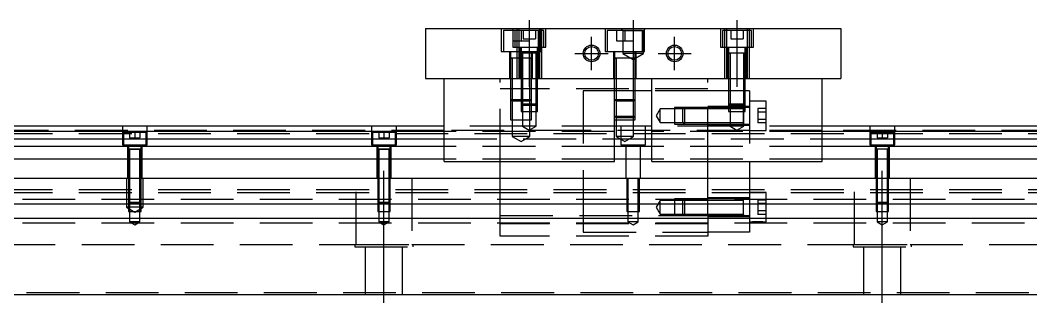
# Model space of a CAD drawing. Header units: millimetres. Extents: x -11 to 962, y -252 to 77.
# Drawn here: x 232.4 to 475.8, y -220.8 to -152.8 of the extents above; entities that cross this region are included whole.
import ezdxf

# ---------------------------------------------------------------- set-up
doc = ezdxf.new("R2010")
doc.units = ezdxf.units.MM
doc.linetypes.add('CENTER', pattern=[50.8, 31.75, -6.35, 6.35, -6.35])
doc.linetypes.add('DASHED', pattern=[19.05, 12.7, -6.35])
doc.layers.add('CENTER', color=1, linetype='CENTER')

msp = doc.modelspace()

# ---------------------------------------------------------------- linework, layer by layer
at = {"color": 7, "linetype": 'Continuous', "lineweight": -3}
for p, q in [((330, -154.8), (430, -154.8)), ((330, -154.8), (330, -166.8)), ((430, -154.8), (430, -166.8)), ((330, -166.8), (430, -166.8)), ((334.5, -186.8), (334.5, -166.8)), ((375.5, -186.8), (375.5, -166.8)), ((384.5, -186.8), (384.5, -166.8)), ((425.5, -186.8), (425.5, -166.8)), ((334.5, -178.3), (0, -178.3)), ((334.5, -179.552272), (0, -179.552272)), ((384.5, -178.3), (375.5, -178.3)), ((760, -178.3), (425.5, -178.3)), ((760, -179.552272), (425.5, -179.552272)), ((0, -181.32668), (334.5, -181.32668)), ((375.5, -181.32668), (384.5, -181.32668)), ((425.5, -181.32668), (760, -181.32668)), ((334.5, -183.223076), (0, -183.223076)), ((384.5, -183.223076), (375.5, -183.223076)), ((760, -183.223076), (425.5, -183.223076)), ((334.5, -186.277372), (0, -186.277372)), ((334.5, -186.8), (375.5, -186.8)), ((384.5, -186.277372), (375.5, -186.277372)), ((384.5, -186.8), (425.5, -186.8)), ((760, -186.277372), (425.5, -186.277372)), ((0, -190.8), (760, -190.8)), ((760, -197.1), (0, -197.1)), ((760, -200.5), (0, -200.5)), ((0, -218.8), (760, -218.8))]:
    msp.add_line(p, q, dxfattribs=at)
at = {"color": 3, "linetype": 'DASHED', "lineweight": -3}
for p, q in [((348.25, -154.8), (348.25, -160.3)), ((351.5, -155.3), (348.75, -155.3)), ((348.75, -155.3), (348.75, -160.3)), ((351, -154.8), (351, -159.3)), ((358.5, -155.3), (351.5, -155.3)), ((351.5, -155.3), (351.5, -159.3)), ((352.000006, -154.8), (352.000006, -155.3)), ((352.000006, -155.3), (352.000006, -159.3)), ((352.5, -154.8), (352.5, -166.8)), ((353, -155.3), (353, -157.8)), ((353.5, -155.3), (353.5, -157.3)), ((355, -155.3), (355, -157.3)), ((356.5, -155.3), (356.5, -157.3)), ((357.25, -159.3), (357.25, -155.3)), ((357.5, -166.8), (357.5, -154.8)), ((357.75, -160.3), (357.75, -154.8)), ((357.999994, -155.3), (357.999994, -154.8)), ((357.999994, -159.3), (357.999994, -155.3)), ((358.5, -159.3), (358.5, -155.3)), ((359, -159.3), (359, -154.8)), ((373.25, -154.8), (373.25, -160.3)), ((382.25, -155.3), (373.75, -155.3)), ((373.75, -155.3), (373.75, -160.3)), ((376, -155.3), (376, -157.8)), ((377.5, -155.3), (377, -154.8)), ((377.5, -155.3), (377.5, -160.8)), ((377.5, -155.3), (382.5, -155.3)), ((378, -155.3), (378, -157.8)), ((380, -155.3), (380, -157.8)), ((382.25, -160.3), (382.25, -155.3)), ((382.5, -155.3), (383, -154.8)), ((382.5, -160.8), (382.5, -155.3)), ((382.75, -160.3), (382.75, -154.8)), ((401, -154.8), (401, -159.3)), ((408.5, -155.3), (401.5, -155.3)), ((401.5, -155.3), (401.5, -159.3)), ((402.000006, -154.8), (402.000006, -155.3)), ((402.000006, -155.3), (402.000006, -159.3)), ((402.5, -154.8), (402.5, -166.8)), ((403.5, -155.3), (403.5, -157.3)), ((405, -155.3), (405, -157.3)), ((406.5, -155.3), (406.5, -157.3)), ((407.5, -166.8), (407.5, -154.8)), ((407.999994, -155.3), (407.999994, -154.8)), ((407.999994, -159.3), (407.999994, -155.3)), ((408.5, -159.3), (408.5, -155.3)), ((409, -159.3), (409, -154.8)), ((351, -157.8), (353, -157.8)), ((353, -157.8), (355, -157.8)), ((353.5, -157.3), (355, -157.3)), ((355, -157.3), (356.5, -157.3)), ((355, -157.3), (355, -157.8)), ((376, -157.8), (378, -157.8)), ((378, -157.8), (380, -157.8)), ((403.5, -157.3), (405, -157.3)), ((405, -157.3), (406.5, -157.3)), ((348.25, -160.3), (357.75, -160.3)), ((350.25, -160.3), (350.25, -166.8)), ((350.5, -160.3), (350.5, -161.9)), ((351, -159.3), (359, -159.3)), ((352.000006, -159.3), (352.000006, -166.8)), ((352.75, -159.3), (352.75, -166.8)), ((353, -159.3), (353, -160.7)), ((355.5, -160.7), (355.5, -160.3)), ((355.75, -166.8), (355.75, -160.3)), ((357, -160.7), (357, -159.3)), ((357.25, -166.8), (357.25, -159.3)), ((357.999994, -166.8), (357.999994, -159.3)), ((373.25, -160.3), (382.75, -160.3)), ((375.25, -160.3), (375.25, -166.8)), ((375.5, -160.3), (375.5, -161.9)), ((380.5, -161.9), (380.5, -160.3)), ((380.75, -166.8), (380.75, -160.3)), ((401, -159.3), (409, -159.3)), ((402.000006, -159.3), (402.000006, -166.8)), ((402.75, -159.3), (402.75, -166.8)), ((403, -159.3), (403, -160.7)), ((407, -160.7), (407, -159.3)), ((407.25, -166.8), (407.25, -159.3)), ((407.999994, -166.8), (407.999994, -159.3)), ((355.500006, -161.9), (350.499994, -161.9)), ((352.000006, -161.9), (350.499994, -161.9)), ((350.5, -161.895), (350.5, -161.9)), ((350.5, -161.9), (350.757448, -161.9)), ((350.757468, -161.9), (350.5, -161.9)), ((350.5, -161.9), (350.5, -161.905)), ((350.5, -161.9), (350.5, -166.8)), ((351.999766, -161.9), (350.757468, -161.9)), ((350.9, -161.9), (350.9, -166.8)), ((353, -161.9), (351.999766, -161.9)), ((353, -161.9), (352.000006, -161.9)), ((357.000006, -160.7), (352.999994, -160.7)), ((357.000006, -160.7), (352.999994, -160.7)), ((357.000006, -160.7), (352.999994, -160.7)), ((353, -160.695), (353, -160.7)), ((353.216708, -160.7), (353, -160.7)), ((353, -160.7), (353, -166.8)), ((353, -160.7), (353, -160.705)), ((353.35, -161.9), (353, -161.9)), ((353.350064, -161.9), (353, -161.9)), ((356.783332, -160.7), (353.216708, -160.7)), ((353.35, -160.7), (353.35, -166.8)), ((355.500006, -161.9), (353.35, -161.9)), ((355.242552, -161.9), (353.350064, -161.9)), ((355.1, -166.8), (355.1, -161.9)), ((355.5, -161.9), (355.242552, -161.9)), ((355.242602, -161.9), (355.5, -161.9)), ((355.5, -161.9), (355.5, -160.7)), ((355.5, -161.9), (355.5, -161.895)), ((355.5, -161.905), (355.5, -161.9)), ((355.5, -166.8), (355.5, -161.9)), ((356.65, -166.8), (356.65, -160.7)), ((357, -160.7), (356.783332, -160.7)), ((357, -160.7), (357, -160.695)), ((357, -166.8), (357, -160.7)), ((357, -160.705), (357, -160.7)), ((380.500006, -161.9), (375.499994, -161.9)), ((380.500006, -161.9), (375.499994, -161.9)), ((375.5, -161.895), (375.5, -161.9)), ((375.5, -161.9), (375.757448, -161.9)), ((375.757468, -161.9), (375.5, -161.9)), ((375.5, -161.9), (375.5, -166.8)), ((375.5, -161.9), (375.5, -161.905)), ((380.242552, -161.9), (375.757468, -161.9)), ((375.9, -161.9), (375.9, -166.8)), ((382.5, -160.8), (377.5, -160.8)), ((377.5, -160.8), (380, -162.243376)), ((380, -162.243376), (382.5, -160.8)), ((380.1, -166.8), (380.1, -161.9)), ((380.5, -161.9), (380.242552, -161.9)), ((380.242602, -161.9), (380.5, -161.9)), ((380.5, -161.9), (380.5, -161.895)), ((380.5, -166.8), (380.5, -161.9)), ((380.5, -161.905), (380.5, -161.9)), ((407.000006, -160.7), (402.999994, -160.7)), ((407.000006, -160.7), (402.999994, -160.7)), ((407.000006, -160.7), (402.999994, -160.7)), ((407.000006, -160.7), (402.999994, -160.7)), ((403, -160.695), (403, -160.7)), ((403, -160.7), (403.216462, -160.7)), ((403.216708, -160.7), (403, -160.7)), ((403, -160.7), (403, -160.705)), ((403, -160.7), (403, -166.8)), ((406.783332, -160.7), (403.216708, -160.7)), ((403.35, -160.7), (403.35, -166.8)), ((406.65, -166.8), (406.65, -160.7)), ((407, -160.7), (406.783332, -160.7)), ((406.783538, -160.7), (407, -160.7)), ((407, -160.7), (407, -160.695)), ((407, -160.705), (407, -160.7)), ((407, -166.8), (407, -160.7)), ((348, -186.8), (348, -166.8)), ((350.5, -166.8), (350.5, -171.9)), ((350.500006, -166.8), (350.500006, -171.900006)), ((350.9, -166.8), (350.9, -172.3)), ((353, -166.8), (353, -172.95)), ((353.000006, -166.8), (353.000002, -172.95)), ((353.35, -166.8), (353.35, -173.3)), ((355.1, -172.3), (355.1, -166.8)), ((355.499994, -171.900006), (355.499994, -166.8)), ((355.5, -171.9), (355.5, -166.8)), ((356.65, -173.3), (356.65, -166.8)), ((356.999998, -172.95), (356.999994, -166.8)), ((357, -172.95), (357, -166.8)), ((375.9, -166.8), (375.9, -172.3)), ((380.1, -172.3), (380.1, -166.8)), ((380.499994, -171.900006), (380.499994, -166.8)), ((380.5, -171.9), (380.5, -166.8)), ((398, -186.8), (398, -166.8)), ((403, -166.8), (403, -172.95)), ((403.000006, -166.8), (403.000006, -172.950006)), ((403.35, -166.8), (403.35, -173.3)), ((406.65, -173.3), (406.65, -166.8)), ((406.999994, -172.950006), (406.999994, -166.8)), ((407, -172.95), (407, -166.8)), ((398, -169.3), (348, -169.3)), ((368, -169.8), (368, -200.5)), ((375.5, -169.8), (368, -169.8)), ((375.9, -169.8), (375.5, -169.8)), ((380.1, -169.8), (375.9, -169.8)), ((380.5, -169.8), (380.1, -169.8)), ((384.5, -169.8), (380.5, -169.8)), ((398, -169.8), (384.5, -169.8)), ((403, -169.8), (398, -169.8)), ((403.35, -169.8), (403, -169.8)), ((406.65, -169.8), (403.35, -169.8)), ((407, -169.8), (406.65, -169.8)), ((408, -169.8), (407, -169.8)), ((408, -169.8), (408, -186.8)), ((350.5, -171.9), (353, -171.9)), ((350.5, -171.9), (350.9, -172.3)), ((350.500006, -171.900006), (350.500006, -176.8)), ((353, -172.3), (350.9, -172.3)), ((350.9, -172.3), (350.9, -176.8)), ((353, -171.9), (353.35, -171.9)), ((353.35, -172.3), (353, -172.3)), ((353.35, -171.9), (355.5, -171.9)), ((355.1, -172.3), (353.35, -172.3)), ((355.1, -172.3), (355.5, -171.9)), ((355.1, -176.8), (355.1, -172.3)), ((355.499994, -173.3), (355.499994, -171.900006)), ((375.5, -171.9), (380.5, -171.9)), ((375.5, -171.9), (375.9, -172.3)), ((380.1, -172.3), (375.9, -172.3)), ((375.9, -172.3), (375.9, -176.8)), ((380.1, -172.3), (380.5, -171.9)), ((380.1, -176.8), (380.1, -172.3)), ((380.499994, -176.8), (380.499994, -171.900006)), ((412, -172.3), (408, -172.3)), ((412, -179.3), (412, -172.3)), ((353, -172.95), (357, -172.95)), ((353, -172.95), (353.35, -173.3)), ((353.000002, -172.95), (353.000006, -174.8)), ((353.000006, -174.8), (356.999994, -174.8)), ((356.65, -173.3), (353.35, -173.3)), ((353.35, -173.3), (353.35, -174.8)), ((353.35, -174.8), (353.35, -178.3)), ((355.499994, -174.8), (355.499994, -173.3)), ((355.499994, -176.8), (355.499994, -174.8)), ((356.65, -173.3), (357, -172.95)), ((356.65, -174.8), (356.65, -173.3)), ((356.65, -178.3), (356.65, -174.8)), ((356.999994, -174.8), (356.999998, -172.95)), ((386.5, -174.15), (385.547372, -175.8)), ((386.5, -177.45), (386.5, -174.15)), ((390, -174.15), (386.5, -174.15)), ((392.35, -173.800002), (390, -173.800006)), ((390, -173.800006), (390, -177.799994)), ((392, -174.15), (390, -174.15)), ((392.35, -173.8), (392, -174.15)), ((392, -177.45), (392, -174.15)), ((398, -174.15), (392, -174.15)), ((392.35, -173.8), (392.35, -177.8)), ((398, -173.8), (392.35, -173.8)), ((398, -173.800006), (392.35, -173.800002)), ((408, -173.55), (398, -173.55)), ((403.000006, -173.8), (398, -173.8)), ((403.000006, -174.15), (398, -174.15)), ((403, -172.95), (407, -172.95)), ((403, -172.95), (403.35, -173.3)), ((403.000006, -172.950006), (403.000006, -174.8)), ((406.6, -173.8), (403.000006, -173.8)), ((406.6, -174.15), (403.000006, -174.15)), ((403.000006, -174.8), (406.999994, -174.8)), ((406.65, -173.3), (403.35, -173.3)), ((403.35, -173.3), (403.35, -174.8)), ((403.35, -174.8), (403.35, -178.3)), ((406.6, -173.8), (406.595, -173.8)), ((406.6, -174.8), (406.6, -173.799994)), ((406.6, -175.8), (406.6, -173.799994)), ((406.6, -177.800006), (406.6, -173.799994)), ((406.999994, -173.8), (406.6, -173.8)), ((406.605, -173.8), (406.6, -173.8)), ((406.6, -177.800006), (406.6, -174.8)), ((406.65, -173.3), (407, -172.95)), ((406.65, -174.8), (406.65, -173.3)), ((406.65, -178.3), (406.65, -174.8)), ((406.999994, -174.8), (406.999994, -172.950006)), ((408, -173.8), (406.999994, -173.8)), ((410, -174.06795), (410, -174.933974)), ((412, -174.06795), (410, -174.06795)), ((412, -174.933974), (410, -174.933974)), ((410, -174.933974), (410, -176.666026)), ((350.500006, -176.8), (355.499994, -176.8)), ((350.9, -176.8), (350.9, -180.8)), ((355.1, -180.8), (355.1, -176.8)), ((375.5, -175.9), (380.5, -175.9)), ((375.5, -175.9), (375.9, -176.3)), ((375.500006, -176.8), (380.499994, -176.8)), ((380.1, -176.3), (375.9, -176.3)), ((375.9, -176.8), (375.9, -180.8)), ((380.1, -176.3), (380.5, -175.9)), ((380.1, -180.8), (380.1, -176.8)), ((385.547372, -175.8), (386.5, -177.45)), ((386.5, -177.45), (390, -177.45)), ((390, -177.45), (392, -177.45)), ((392, -177.45), (398, -177.45)), ((392, -177.45), (392.35, -177.8)), ((392, -177.45), (398, -177.45)), ((398, -177.45), (406.6, -177.45)), ((410, -176.666026), (410, -177.53205)), ((412, -176.666026), (410, -176.666026)), ((412, -177.53205), (410, -177.53205)), ((37, -180.05), (710, -180.05)), ((334.5, -179.3), (40.5, -179.3)), ((257, -178.3), (257, -182.8)), ((262.75, -179.8), (257.25, -179.8)), ((257.25, -179.8), (257.25, -182.8)), ((258.75, -179.8), (258.75, -181.1)), ((260, -179.8), (260, -181.1)), ((261.25, -179.8), (261.25, -181.1)), ((262.75, -182.8), (262.75, -179.8)), ((263, -182.8), (263, -178.3)), ((317, -178.3), (317, -182.8)), ((322.75, -179.8), (317.25, -179.8)), ((317.25, -179.8), (317.25, -182.8)), ((318.75, -179.8), (318.75, -181.1)), ((320, -179.8), (320, -181.1)), ((321.25, -179.8), (321.25, -181.1)), ((322.75, -182.8), (322.75, -179.8)), ((323, -182.8), (323, -178.3)), ((353.35, -178.3), (334.5, -178.3)), ((368, -179.3), (334.5, -179.3)), ((375.5, -179.552272), (334.5, -179.552272)), ((356.65, -178.3), (353.35, -178.3)), ((353.35, -178.3), (355, -179.252628)), ((355, -179.252628), (356.65, -178.3)), ((375.5, -178.3), (356.65, -178.3)), ((408, -179.3), (368, -179.3)), ((377, -178.3), (377, -182.8)), ((383, -182.8), (383, -178.3)), ((403.35, -178.3), (384.5, -178.3)), ((425.5, -179.552272), (384.5, -179.552272)), ((390, -177.799994), (392.35, -177.799998)), ((392.35, -177.799998), (398, -177.799994)), ((392.35, -177.8), (398, -177.799998)), ((398, -177.799998), (406.605, -177.8)), ((398, -178.05), (408, -178.05)), ((406.65, -178.3), (403.35, -178.3)), ((403.35, -178.3), (405, -179.252628)), ((405, -179.252628), (406.65, -178.3)), ((406.595, -177.8), (408, -177.8)), ((425.5, -178.3), (406.65, -178.3)), ((408, -179.3), (412, -179.3)), ((425.5, -179.3), (412, -179.3)), ((710.005, -179.3), (425.5, -179.3)), ((437, -178.3), (437, -182.8)), ((442.75, -179.8), (437.25, -179.8)), ((437.25, -179.8), (437.25, -182.8)), ((438.75, -179.8), (438.75, -181.1)), ((440, -179.8), (440, -181.1)), ((441.25, -179.8), (441.25, -181.1)), ((442.75, -182.8), (442.75, -179.8)), ((443, -182.8), (443, -178.3)), ((258.75, -181.1), (260, -181.1)), ((260, -181.1), (261.25, -181.1)), ((318.75, -181.1), (320, -181.1)), ((320, -181.1), (321.25, -181.1)), ((334.5, -181.32668), (375.5, -181.32668)), ((355.1, -180.8), (350.9, -180.8)), ((350.9, -180.8), (353, -182.012436)), ((353, -182.012436), (355.1, -180.8)), ((380.1, -180.8), (375.9, -180.8)), ((375.9, -180.8), (378, -182.012436)), ((378, -182.012436), (380.1, -180.8)), ((384.5, -181.32668), (425.5, -181.32668)), ((438.75, -181.1), (440, -181.1)), ((440, -181.1), (441.25, -181.1)), ((257, -182.8), (263, -182.8)), ((258.25, -182.8), (258.25, -190.8)), ((261.500006, -183.8), (258.499994, -183.8)), ((259.998804, -183.8), (258.499994, -183.8)), ((261.500006, -183.8), (258.499994, -183.8)), ((258.5, -182.8), (258.5, -183.8)), ((258.5, -183.795), (258.5, -183.8)), ((258.5, -183.8), (258.62467, -183.8)), ((258.624678, -183.8), (258.5, -183.8)), ((258.5, -183.8), (258.5, -190.8)), ((258.5, -183.8), (258.5, -183.805)), ((258.62467, -183.8), (261.375392, -183.8)), ((259.998804, -183.8), (258.624678, -183.8)), ((258.75, -183.8), (258.75, -190.8)), ((261.500006, -183.8), (259.998804, -183.8)), ((261.37533, -183.8), (259.998804, -183.8)), ((261.25, -190.8), (261.25, -183.8)), ((261.5, -183.8), (261.37533, -183.8)), ((261.375392, -183.8), (261.5, -183.8)), ((261.5, -183.8), (261.5, -182.8)), ((261.5, -183.8), (261.5, -183.795)), ((261.5, -190.8), (261.5, -183.8)), ((261.5, -183.805), (261.5, -183.8)), ((261.75, -190.8), (261.75, -182.8)), ((317, -182.8), (323, -182.8)), ((318.25, -182.8), (318.25, -190.8)), ((321.500006, -183.8), (318.499994, -183.8)), ((319.998804, -183.8), (318.499994, -183.8)), ((321.500006, -183.8), (318.499994, -183.8)), ((318.5, -182.8), (318.5, -183.8)), ((318.5, -183.795), (318.5, -183.8)), ((318.5, -183.8), (318.62467, -183.8)), ((318.624678, -183.8), (318.5, -183.8)), ((318.5, -183.8), (318.5, -190.8)), ((318.5, -183.8), (318.5, -183.805)), ((318.62467, -183.8), (321.375392, -183.8)), ((319.998804, -183.8), (318.624678, -183.8)), ((318.75, -183.8), (318.75, -190.8)), ((321.500006, -183.8), (319.998804, -183.8)), ((321.37533, -183.8), (319.998804, -183.8)), ((321.25, -190.8), (321.25, -183.8)), ((321.5, -183.8), (321.37533, -183.8)), ((321.375392, -183.8), (321.5, -183.8)), ((321.5, -183.8), (321.5, -182.8)), ((321.5, -183.8), (321.5, -183.795)), ((321.5, -190.8), (321.5, -183.8)), ((321.5, -183.805), (321.5, -183.8)), ((321.75, -190.8), (321.75, -182.8)), ((375.5, -183.223076), (334.5, -183.223076)), ((377, -182.8), (383, -182.8)), ((378.25, -182.8), (378.25, -190.8)), ((381.75, -190.8), (381.75, -182.8)), ((425.5, -183.223076), (384.5, -183.223076)), ((437, -182.8), (443, -182.8)), ((438.25, -182.8), (438.25, -190.8)), ((439.998804, -183.8), (438.499994, -183.8)), ((438.5, -182.8), (438.5, -183.8)), ((438.5, -183.795), (438.5, -183.8)), ((438.624678, -183.8), (438.5, -183.8)), ((438.5, -183.8), (438.5, -183.805)), ((438.5, -183.8), (438.5, -190.8)), ((439.998804, -183.8), (438.624678, -183.8)), ((438.75, -183.8), (438.75, -190.8)), ((441.500006, -183.8), (439.998804, -183.8)), ((441.37533, -183.8), (439.998804, -183.8)), ((441.25, -190.8), (441.25, -183.8)), ((441.5, -183.8), (441.37533, -183.8)), ((441.5, -183.8), (441.5, -182.8)), ((441.5, -183.8), (441.5, -183.795)), ((441.5, -183.805), (441.5, -183.8)), ((441.5, -190.8), (441.5, -183.8)), ((441.75, -190.8), (441.75, -182.8)), ((375.5, -186.277372), (334.5, -186.277372)), ((348, -190.8), (348, -186.8)), ((425.5, -186.277372), (384.5, -186.277372)), ((398, -190.8), (398, -186.8)), ((408, -186.8), (408, -190.8)), ((258, -190.8), (258, -197.8)), ((258.5, -190.8), (258.5, -196.55)), ((258.500006, -190.8), (258.500002, -196.55)), ((258.75, -190.8), (258.75, -196.8)), ((261.25, -196.8), (261.25, -190.8)), ((261.499998, -196.55), (261.499994, -190.8)), ((261.5, -196.55), (261.5, -190.8)), ((262, -197.8), (262, -190.8)), ((313.291796, -206.8), (313.291796, -190.8)), ((318.5, -190.8), (318.5, -196.55)), ((318.500006, -190.8), (318.500002, -196.55)), ((318.75, -190.8), (318.75, -196.8)), ((321.25, -196.8), (321.25, -190.8)), ((321.499998, -196.55), (321.499994, -190.8)), ((321.5, -196.55), (321.5, -190.8)), ((326.708204, -190.8), (326.708204, -206.8)), ((348, -197.1), (348, -190.8)), ((378.500006, -190.8), (378.500006, -197.1)), ((378.75, -190.8), (378.75, -198.8)), ((381.25, -198.8), (381.25, -190.8)), ((381.499994, -197.1), (381.499994, -190.8)), ((398, -197.1), (398, -190.8)), ((408, -190.8), (408, -197.1)), ((433.291796, -206.8), (433.291796, -190.8)), ((438.5, -190.8), (438.5, -196.55)), ((438.500006, -190.8), (438.500002, -196.55)), ((438.75, -190.8), (438.75, -196.8)), ((441.25, -196.8), (441.25, -190.8)), ((441.499998, -196.55), (441.499994, -190.8)), ((441.5, -196.55), (441.5, -190.8)), ((446.708204, -190.8), (446.708204, -206.8)), ((37, -193.55), (710, -193.55)), ((37, -194.3), (710, -194.3)), ((411.499994, -194.3), (408, -194.3)), ((412, -194.3), (411.499994, -194.3)), ((412, -197.1), (412, -194.3)), ((760, -195.95), (0, -195.95)), ((258.5, -196.55), (261.5, -196.55)), ((258.5, -196.55), (258.75, -196.8)), ((258.500002, -196.55), (258.500006, -197.1)), ((258.500006, -197.1), (258.500006, -198.8)), ((261.25, -196.8), (258.75, -196.8)), ((258.75, -196.8), (258.75, -198.8)), ((261.25, -196.8), (261.5, -196.55)), ((261.25, -198.8), (261.25, -196.8)), ((261.499994, -197.1), (261.499998, -196.55)), ((261.499994, -198.8), (261.499994, -197.1)), ((318.5, -196.55), (321.5, -196.55)), ((318.5, -196.55), (318.75, -196.8)), ((318.500002, -196.55), (318.500006, -197.1)), ((318.500006, -197.1), (318.500006, -198.8)), ((321.25, -196.8), (318.75, -196.8)), ((318.75, -196.8), (318.75, -198.8)), ((321.25, -196.8), (321.5, -196.55)), ((321.25, -198.8), (321.25, -196.8)), ((321.499994, -197.1), (321.499998, -196.55)), ((321.499994, -198.8), (321.499994, -197.1)), ((348, -199.8), (348, -197.1)), ((378.500006, -197.1), (378.500006, -198.8)), ((381.499994, -198.8), (381.499994, -197.1)), ((386.5, -196.15), (385.547372, -197.8)), ((386.5, -199.45), (386.5, -196.15)), ((390, -196.15), (386.5, -196.15)), ((392.35, -195.800002), (390, -195.800006)), ((390, -195.800006), (390, -199.799994)), ((392, -196.15), (390, -196.15)), ((392.35, -195.8), (392, -196.15)), ((392, -199.45), (392, -196.15)), ((398, -196.15), (392, -196.15)), ((392.35, -195.8), (392.35, -199.8)), ((398, -195.8), (392.35, -195.8)), ((398, -195.800006), (392.35, -195.800002)), ((408, -195.55), (398, -195.55)), ((406.6, -195.8), (398, -195.8)), ((406.6, -196.15), (398, -196.15)), ((398, -199.8), (398, -197.1)), ((406.6, -195.8), (406.595, -195.8)), ((406.6, -197.1), (406.6, -195.799994)), ((406.6, -197.8), (406.6, -195.799994)), ((406.6, -199.800006), (406.6, -195.799994)), ((406.6, -195.8), (406.6, -196.016668)), ((406.6, -196.016708), (406.6, -195.8)), ((406.605, -195.8), (406.6, -195.8)), ((408, -195.8), (406.6, -195.8)), ((406.6, -197.099824), (406.6, -196.016708)), ((406.6, -197.59999), (406.6, -197.099824)), ((406.6, -197.659954), (406.6, -197.1)), ((408, -197.1), (408, -200.5)), ((410, -196.06795), (410, -196.933974)), ((412, -196.06795), (410, -196.06795)), ((410, -196.933974), (410, -198.666026)), ((412, -196.933974), (410, -196.933974)), ((412, -200.5), (412, -197.1)), ((438.5, -196.55), (441.5, -196.55)), ((438.5, -196.55), (438.75, -196.8)), ((438.500002, -196.55), (438.500006, -197.1)), ((438.500006, -197.1), (438.500006, -198.8)), ((441.25, -196.8), (438.75, -196.8)), ((438.75, -196.8), (438.75, -198.8)), ((441.25, -196.8), (441.5, -196.55)), ((441.25, -198.8), (441.25, -196.8)), ((441.499994, -197.1), (441.499998, -196.55)), ((441.499994, -198.8), (441.499994, -197.1)), ((262, -197.8), (258, -197.8)), ((258, -197.8), (260, -198.9547)), ((258.500006, -198.8), (261.499994, -198.8)), ((258.75, -198.8), (258.75, -201.3)), ((260, -198.9547), (262, -197.8)), ((261.25, -201.3), (261.25, -198.8)), ((318.500006, -198.8), (321.499994, -198.8)), ((318.75, -198.8), (318.75, -201.3)), ((321.25, -201.3), (321.25, -198.8)), ((378.500006, -198.8), (381.499994, -198.8)), ((378.75, -198.8), (378.75, -201.3)), ((381.25, -201.3), (381.25, -198.8)), ((385.547372, -197.8), (386.5, -199.45)), ((386.5, -199.45), (390, -199.45)), ((390, -199.45), (392, -199.45)), ((392, -199.45), (398, -199.45)), ((392, -199.45), (392.35, -199.8)), ((398, -199.45), (406.6, -199.45)), ((406.6, -198.00001), (406.6, -197.59999)), ((406.6, -197.940046), (406.6, -197.659954)), ((406.6, -199.79932), (406.6, -197.940046)), ((406.6, -199.583332), (406.6, -198.00001)), ((412, -198.666026), (410, -198.666026)), ((410, -198.666026), (410, -199.53205)), ((412, -199.53205), (410, -199.53205)), ((438.500006, -198.8), (441.499994, -198.8)), ((438.75, -198.8), (438.75, -201.3)), ((441.25, -201.3), (441.25, -198.8)), ((760, -201.65), (0, -201.65)), ((261.25, -201.3), (258.75, -201.3)), ((258.75, -201.3), (260, -202.021688)), ((260, -202.021688), (261.25, -201.3)), ((321.25, -201.3), (318.75, -201.3)), ((318.75, -201.3), (320, -202.021688)), ((320, -202.021688), (321.25, -201.3)), ((348, -199.8), (398, -199.8)), ((348, -200.5), (348, -199.8)), ((348, -204.8), (348, -200.5)), ((398, -201.808332), (348, -201.808332)), ((368, -200.5), (368, -203.8)), ((381.25, -201.3), (378.75, -201.3)), ((378.75, -201.3), (380, -202.021688)), ((380, -202.021688), (381.25, -201.3)), ((398, -199.8), (398, -200.5)), ((398, -199.8), (406.6, -199.8)), ((398, -200.05), (408, -200.05)), ((398, -200.5), (398, -204.8)), ((406.595, -199.8), (406.6, -199.8)), ((406.6, -199.583292), (406.6, -199.8)), ((406.6, -199.8), (406.6, -199.583332)), ((406.6, -199.800006), (406.6, -199.79932)), ((406.6, -199.8), (406.605, -199.8)), ((406.6, -199.8), (408, -199.8)), ((408, -200.5), (408, -203.8)), ((408, -201.3), (408.75, -201.3)), ((411.25, -201.3), (408.75, -201.3)), ((411.25, -201.3), (412, -201.3)), ((412, -201.3), (412, -200.5)), ((441.25, -201.3), (438.75, -201.3)), ((438.75, -201.3), (440, -202.021688)), ((440, -202.021688), (441.25, -201.3)), ((368, -203.8), (398, -203.8)), ((408, -203.8), (398, -203.8)), ((56.708204, -206.8), (313.291796, -206.8)), ((313, -206.8), (313, -207.3)), ((313.291796, -206.8), (326.708204, -206.8)), ((326.708204, -206.8), (433.291796, -206.8)), ((327, -207.3), (327, -206.8)), ((398, -204.8), (348, -204.8)), ((433, -206.8), (433, -207.3)), ((433.291796, -206.8), (446.708204, -206.8)), ((446.708204, -206.8), (703.291796, -206.8)), ((447, -207.3), (447, -206.8)), ((313, -207.3), (327, -207.3)), ((315.5, -207.3), (315.5, -218.8)), ((324.5, -218.8), (324.5, -207.3)), ((433, -207.3), (447, -207.3)), ((435.5, -207.3), (435.5, -218.8)), ((444.5, -218.8), (444.5, -207.3)), ((62.499994, -218.3), (760, -218.3))]:
    msp.add_line(p, q, dxfattribs=at)
at = {"color": 3, "linetype": 'Continuous', "lineweight": -2}
for centre in [(370, -160.8), (390, -160.8)]:
    msp.add_circle(centre, 2, dxfattribs=at)
at = {"color": 7, "linetype": 'Continuous', "lineweight": -3}
for centre in [(370, -160.8), (390, -160.8)]:
    msp.add_circle(centre, 1.65, dxfattribs=at)
at = {"layer": 'CENTER', "color": 1, "linetype": 'CENTER', "lineweight": -3}
for p, q in [((355, -152.8), (355, -168.8)), ((380, -152.8), (380, -164.243376)), ((405, -152.8), (405, -168.8)), ((370, -164.8), (370, -156.8)), ((390, -164.8), (390, -156.8)), ((366, -160.8), (374, -160.8)), ((386, -160.8), (394, -160.8)), ((320, -220.8), (320, -188.8)), ((440, -220.8), (440, -188.8))]:
    msp.add_line(p, q, dxfattribs=at)

doc.saveas('drawing.dxf')
